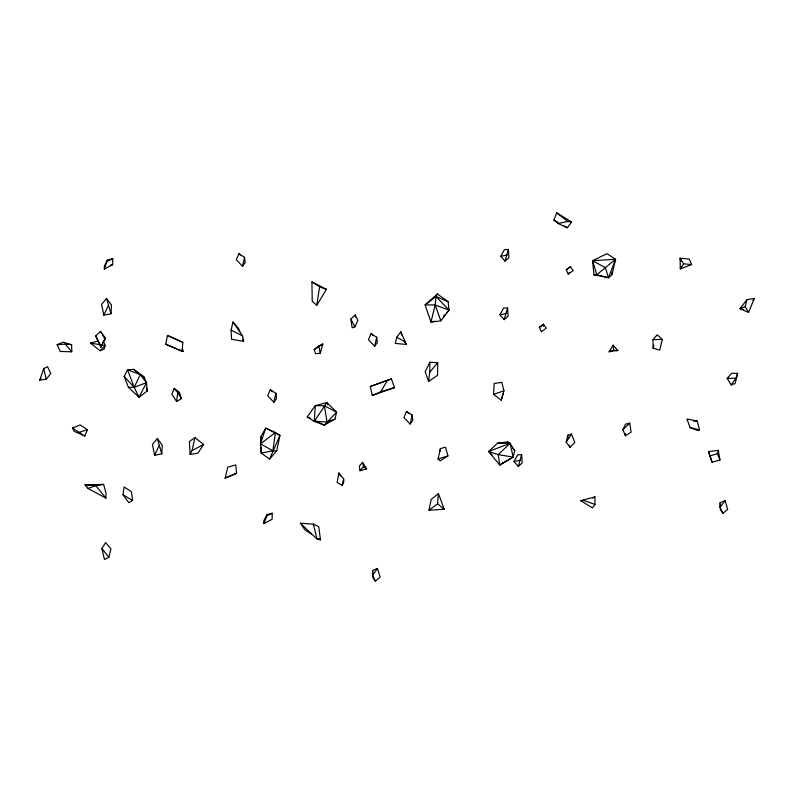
<?xml version="1.0" encoding="UTF-8"?>
<svg xmlns="http://www.w3.org/2000/svg" width="794" height="794" viewBox="0 0 794 794"><rect width="100%" height="100%" fill="white"/><g stroke="black" fill="none" stroke-linecap="round" stroke-linejoin="round"><path stroke-width="1.19" d="M428.621 381.477L429.752 372.158L429.872 362.272L437.762 362.729L437.524 375.304L428.621 381.477L425.157 371.781L429.872 362.272M112.659 264.68L112.738 258.685L107.369 260.045L104.302 266.298L104.381 269.067L112.659 264.68L110.267 265.146M272.223 513.261L272.144 519.256L263.866 523.633L263.787 520.874L266.853 514.621L272.223 513.261L266.903 515.911L263.866 523.633M105.88 498.106L105.969 493.104L103.637 484.4L85.018 484.926L87.965 488.449L105.88 498.106L95.776 485.65L85.018 484.926L87.221 485.779M375.423 581.158L372.505 575.263L372.614 570.469L377.478 568.474L380.147 577.109L375.423 581.158L372.862 577.486L372.614 570.469M722.977 513.351L720.059 507.455L720.168 502.652L725.021 500.667L727.701 509.291L722.977 513.351L720.416 509.679L720.168 502.652M110.981 313.759L111.458 304.995L106.545 298.475L101.612 304.37L103.825 315.158L110.981 313.759L106.545 298.475M161.768 453.86L162.234 445.106L157.331 438.586L152.398 444.481L154.612 455.27L161.768 453.86L157.331 438.586M493.54 394.36L494.166 383.442L501.818 382.341L503.962 390.787L501.232 400.146L493.54 394.36L503.962 390.787M334.909 419.113L327.029 421.971L314.265 421.336L315.278 405.625L326.87 402.578L336.636 412.155L334.909 419.113L324.309 425.177L314.265 421.336L307.228 416.9L315.278 405.625L324.409 405.803L336.636 412.155L324.309 425.177L315.764 421.038M182.094 351.464L182.809 342.363L167.474 335.425L165.767 344.249L182.094 351.464L183.305 351.385L182.382 349.181M276.759 450.744L272.888 450.813L260.531 443.856L261.117 436.263L265.752 428.095L275.429 432.492L279.915 435.44L276.759 450.744L269.623 459.101L261.216 453.106L260.531 443.856L265.752 428.095L279.915 435.44L269.623 459.101M102.545 342.829L105.106 339.405L105.245 337.847L100.491 331.396L95.637 335.931L100.907 347.196L105.245 337.847M428.998 510.244L437.544 503.743L438.437 493.57L431.102 499.545L428.998 510.244L444.193 509.242L438.437 493.57M434.497 321.163L430.944 322.096L435.211 304.975L436.025 296.49L437.365 293.978L448.134 301.69L449.027 310.126L440.809 320.845L430.944 322.096L425.098 304.916L437.365 293.978M176.615 401.486L177.757 392.524L174.174 388.385L171.851 394.281L176.615 401.486L181.429 398.628L179.295 392.127L174.174 388.385M123.01 494.781L124.092 487L131.447 491.595L132.588 500.468L128.827 502.681L123.01 494.781L132.588 500.468M316.717 305.402L319.645 286.773L311.933 281.89L312.211 301.214L316.717 305.402L326.403 289.363L311.933 281.89M338.849 473.006L337.142 482.583L342.224 485.342L343.812 481.779L343.643 478.822L338.849 473.006L340.507 476.092M505.034 261.137L508.378 249.435L504.438 249.574L500.736 256.343L505.034 261.137L508.885 257.742L508.378 249.435M504.22 319.625L507.565 307.913L503.624 308.052L499.922 314.821L504.22 319.625L508.071 316.22L507.565 307.913M518.293 466.386L521.638 454.674L517.698 454.813L513.996 461.582L518.293 466.386L522.154 462.981L521.638 454.674M190.103 454.426L192.079 450.635L194.867 437.613L203.601 444.422L197.905 453.195L190.103 454.426L189.409 441.533L194.867 437.613M342.224 485.342L343.643 478.822M439.737 451.726L440.442 448.57L445.464 447.171L447.955 455.915L440.134 460.857L438.05 459.011L440.442 448.57M242.527 266.238L244.542 257.345L238.944 253.693L236.284 259.787L242.527 266.238L245.167 262.596L244.542 257.345M273.9 402.24L275.905 393.338L270.317 389.685L267.647 395.789L273.9 402.24L276.54 398.588L275.905 393.338M374.699 346.184L376.703 337.291L371.116 333.639L368.446 339.733L374.699 346.184L377.339 342.542L376.703 337.291M410.131 424.006L412.146 415.103L406.548 411.461L403.888 417.555L410.131 424.006L412.781 420.363L412.146 415.103M566.182 442.159L567.76 435.241L571.491 434.06L574.806 442.437L570.003 447.25L566.182 442.159L571.491 434.06M225.208 478.087L227.719 467.2L235.749 464.877L236.552 473.264L225.208 478.087L236.552 473.264M612.005 274.615L615.549 259.31L606.983 253.663L592.562 260.68L593.991 274.823L608.541 277.711L612.005 274.615L611.936 272.213M232.989 322.007L242.636 335.971L243.619 341.341L231.56 339.306L231.094 330.056L232.989 322.007L238.567 328.418L239.828 331.644M108.877 557.289L110.922 548.763L105.602 542.63L101.93 548.465L104.451 559.502L108.877 557.289L101.93 548.465M396.792 337.232L395.273 343.405L406.339 344.467L400.821 331.783L396.792 337.232L405 341.797M662.325 339.435L659.685 350.104L653.095 348.159L652.986 339.634L657.204 334.8L662.325 339.435L652.986 339.634M748.603 312.379L745.179 306.653L746.896 299.705L754.3 298.425L748.603 312.379L739.958 308.707L746.896 299.705M737.636 373.398L735.135 383.532L731.214 384.921L727.165 378.401L731.76 373.24L737.636 373.398L736.088 378.192L731.214 384.921M492.012 454.833L488.657 451.508L510.056 443.3L498.275 454.625L499.763 465.066L513.152 457.096L514.74 450.803L510.056 443.3L507.614 441.95L497.58 443.171L488.657 451.508L499.763 465.066L513.152 457.096L510.056 443.3L497.58 443.171M653.095 348.159L653.859 345.132M719.969 459.974L717.379 453.672L718.252 450.347L708.536 451.607L712.049 462.217L719.969 459.974L718.252 450.347M680.934 266.675L680.319 268.928L691.584 264.571L689.321 259.062L680.111 258.229L680.319 268.928L683.624 263.816L691.584 264.571M320.24 353.35L322.83 344.001L318.86 345.926L314.186 349.608L315.526 353.648L320.24 353.35L318.86 345.926M501.232 400.146L502.989 394.042M39.7 380.197L43.72 368.555L47.561 366.719L50.826 373.567L46.201 379.214L39.7 380.197L41.129 378.202M608.541 277.711L615.549 259.31L592.562 260.68L596.79 274.764L608.541 277.711L605.276 267.598L592.562 260.68M553.894 220.037L556.703 212.842L571.65 221.983L567.353 227.759L558.152 223.511L553.894 220.037L558.033 222.409M104.381 269.067L107.369 260.045M84.809 436.055L87.409 429.723L80.184 424.919L72.433 428.035L74.299 431.41L84.809 436.055L72.433 428.035M354.898 326.86L357.856 320.488L355.206 314.91L350.849 319.059L352.139 327.843L354.898 326.86L350.849 319.059M103.825 315.158L108.51 305.164M154.612 455.27L159.296 445.265M146.513 382.619L134.196 387.363L127.546 369.756L140.31 374.629L134.196 387.363L139.029 397.258L147.218 391.025L146.513 382.619L143.893 376.842L133.69 369.379L127.546 369.756L124.172 376.396L128.42 387.303L139.029 397.258L146.513 382.619L140.31 374.629L133.69 369.379M622.873 429.723L625.573 424.145L629.662 423.142L631.151 432.085L625.464 435.757L622.873 429.723L629.662 423.142M372.297 395.442L380.733 391.809L387.432 380.356L391.363 378.917L394.568 387.561L372.297 395.442L370.292 386.47L391.363 378.917M611.191 351.236L609.107 351.802L613.176 345.182L617.871 350.561L612.234 350.958M753.03 300.4L754.3 298.425M314.265 421.336L326.87 402.578L327.942 404.781M568.226 274.158L573.179 270.556L570.32 266.586L566.321 269.682L568.226 274.158L569.377 272.431M594.964 504.438L592.453 507.882L580.672 500.667L594.914 496.925L594.964 504.438L583.61 500.399M372.505 575.263L377.478 568.474M720.059 507.455L725.021 500.667M362.6 462.316L359.364 466.157L359.99 470.733L366.659 468.897L362.6 462.316L363.493 466.723L366.659 468.897M429.752 372.158L437.762 362.729M359.99 470.733L363.493 466.723M443.548 316.171L445.116 314.444M446.675 312.717L449.027 310.126L436.025 296.49L425.098 304.916L435.211 304.975L449.027 310.126M98.267 340.864L90.536 343.127L99.994 350.71L105.195 345.519L103.518 341.549M501.252 463.964L502.939 462.316M615.549 259.31L596.79 274.764L593.991 274.823L596.393 274.793M539.424 327.287L543.424 324.19L546.272 328.16L541.319 331.763L539.424 327.287L543.523 324.637M260.531 443.856L275.429 432.492L272.888 450.813L261.216 453.106L261.176 447.082M314.186 349.608L322.83 344.001M566.321 269.682L570.429 267.032M592.82 498.066L594.914 496.925M192.079 450.635L203.601 444.422M107.418 261.345L112.738 258.685M57.128 344.745L63.063 342.164L71.619 344.715L71.768 351.802L60.265 351.454L57.128 344.745L65.267 344.07L71.619 344.715M745.179 306.653L739.958 308.707L743.323 309.501M99.994 350.71L104.163 349.092L105.195 345.519L90.536 343.127L92.799 343.574M87.965 488.449L95.776 485.65L103.637 484.4M370.292 386.47L387.432 380.356M79.529 432.194L87.409 429.723M438.05 459.011L447.955 455.915M609.107 351.802L613.762 350.362L617.871 350.561M708.536 451.607L710.005 455.954L717.379 453.672M380.733 391.809L394.568 387.561M500.736 256.343L507.197 254.973M499.922 314.821L506.393 313.461M513.996 461.582L520.467 460.222M558.152 223.511L567.839 221.486L571.65 221.983M699.593 429.921L697.082 430.279L690.135 427.609L686.949 419.014L697.231 420.989L699.593 429.921L690.135 427.609M693.698 421.197L697.231 420.989M580.672 500.667L584.086 500.528M727.165 378.401L736.088 378.192M128.42 387.303L134.196 387.363L124.172 376.396M300.38 523.256L313.332 524.149L318.761 526.72L320.488 539.851L317.034 539.066L300.38 523.256L305.085 529.985L311.248 533.935M513.152 457.096L498.275 454.625L488.657 451.508M319.645 286.773L326.403 289.363M165.767 344.249L176.725 348.705M178.918 349.598L183.305 351.385M436.025 296.49L448.134 301.69M167.474 335.425L182.809 342.363M307.228 416.9L310.424 418.448M231.094 330.056L242.636 335.971M564.246 225.972L567.353 227.759M140.31 374.629L143.893 376.842L144.448 379.204M318.434 538.54L320.488 539.851M556.703 212.842L567.839 221.486M437.544 503.743L444.193 509.242M371.116 333.639L373.21 335.713M406.548 411.461L408.642 413.535M238.944 253.693L240.344 255.073M270.317 389.685L272.411 391.77M65.267 344.07L71.768 351.802M507.614 441.95L509.748 444.61M512.606 448.144L514.74 450.803M683.624 263.816L680.111 258.229L680.835 261.315M403.799 340.428L406.339 344.467M177.757 392.524L181.429 398.628M100.491 331.396L101.652 333.401M102.803 335.405L105.106 339.405M95.637 335.931L100.62 345.39L100.907 347.196M242.775 339.187L243.619 341.341M435.211 304.975L440.809 320.845M710.005 455.954L712.049 462.217M569.447 445.196L570.003 447.25M400.821 331.783L401.675 335.098M313.332 524.149L317.034 539.066M146.384 387.482L147.218 391.025M43.72 368.555L46.201 379.214M324.409 405.803L327.029 421.971M355.206 314.91L355.533 317.044M567.76 435.241L568.047 437.534M625.206 433.464L625.464 435.757M613.176 345.182L613.762 350.362M543.424 324.19L543.523 326.255M266.853 514.621L266.903 515.911M261.117 436.263L261.137 439.866"/></g></svg>
